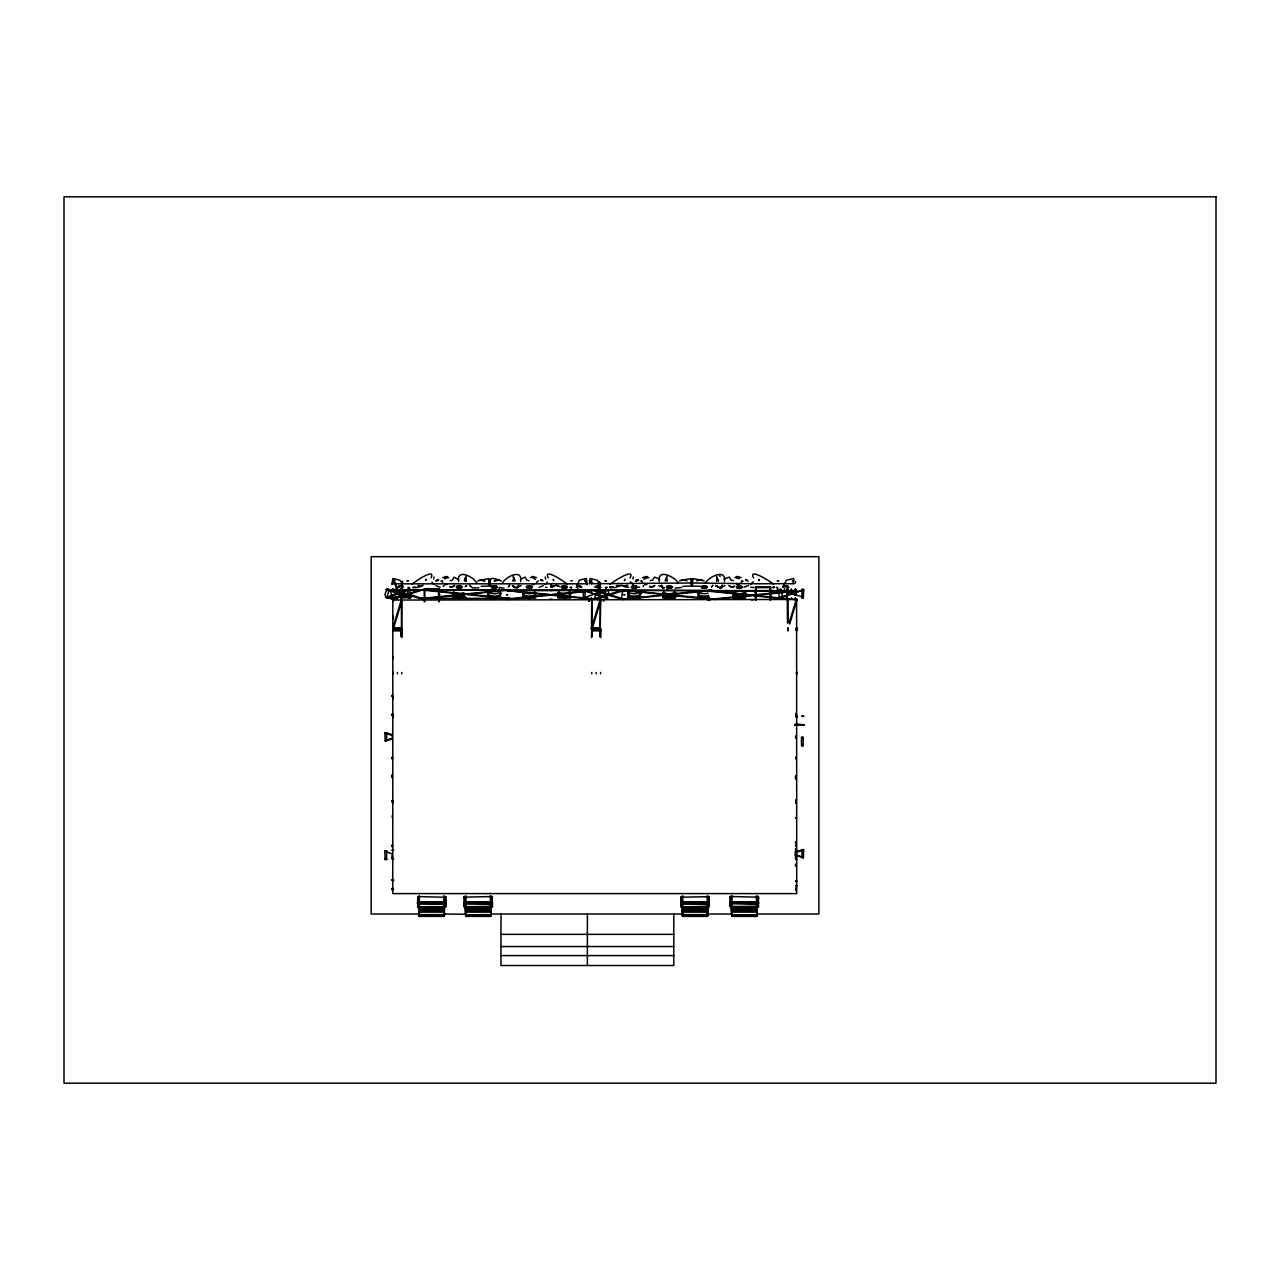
<?xml version="1.0" encoding="UTF-8"?>
<svg xmlns="http://www.w3.org/2000/svg" width="1280" height="1280" viewBox="0 0 1280 1280"><rect width="100%" height="100%" fill="white"/><g stroke="black" fill="none" stroke-linecap="round" stroke-linejoin="round"><path stroke-width="1.5" d="M391.728 598.736C397.968 606.656 385.008 585.824 393.92 590.16M393.504 589.68L391.728 589.984M393.328 589.36L392.688 590.896M401.2 598.016L401.776 601.152L401.648 598.944M401.648 589.456C399.904 590.848 402.16 588.192 401.616 591.488M401.024 589.232L401.232 590.176L401.12 589.088M401.552 589.904L401.232 589.216M422.832 590.16L420.864 589.744L623.136 590.16C624.08 587.664 618.368 602.768 625.024 598.848L666.192 594.544M591.792 598.56L591.424 628.96L591.728 627.856M591.52 600.912L591.776 598.256L591.936 626.704L599.712 601.152M592.288 590.512L591.888 589.456L591.904 590.4M594.528 599.296L593.792 599.456M594.896 590.304L593.536 590.304M600.208 590.4L600 589.456M787.392 589.952L787.088 589.536M787.696 598.608C787.712 604.496 787.504 595.52 787.392 598.64M795.488 590.144L795.28 589.056L795.696 589.952M795.712 590.144L795.376 589.024L795.504 589.856M795.568 736.352L795.744 738.224L795.6 736.256M795.888 858.608L795.52 857.12M795.648 856.736L795.744 858.752L795.6 857.888M796.048 851.264L796.72 851.104M795.6 849.088L795.6 850.24L795.488 849.072M795.648 597.936L795.696 598.64M795.92 592.848L795.616 590.672L622.032 590.496M386.624 732.912L384.896 732.88L386.624 732.688L386.624 741.024L385.232 741.2L384.896 732.688L391.632 734.448M385.088 859.136L386.432 859.36L385.088 859.36L384.896 851.024L385.76 850.768L386.624 851.024L386.624 859.36L384.896 859.36L386.624 859.152M386.624 851.232L384.896 851.248L386.624 851.04M410.304 589.456C402.384 591.968 415.52 607.792 409.216 589.056C409.632 590.192 410.48 589.712 409.056 589.088L387.904 596.688M402.112 597.824L410.496 597.552L402.112 597.088M583.328 598.32L585.04 598.336L585.04 590L584.176 589.76L583.328 590L583.328 598.336L585.04 598.32M607.376 587.392L605.424 587.328L606.768 590.48L607.632 590.224L599.888 590.896L598.96 588.384M607.44 598.224C604.832 600.608 603.952 588.848 607.296 589.824C611.152 592.624 604.208 600.336 607.632 598.32M803.04 737.536L801.504 737.312L801.504 745.648L802.368 745.904L803.232 745.648L803.232 737.312L801.84 737.184M465.984 581.104L465.488 577.76L466.016 580.672M513.872 577.52L513.824 578.768L512.992 576.208M666.96 581.104L666.576 578.528M717.376 577.52L717.312 578.768L716.432 576.208M722.304 585.76L720.24 587.808L716.912 586.24M494.992 580.928L499.28 580.192C482.976 574.016 495.216 586.48 487.232 583.824L392.912 583.824L391.872 582.88L392.016 584.64L394.784 580.176L392.32 581.376L392.944 578.464L399.856 580.208L401.008 581.84M700.224 580.24L702 580.192L692.896 578.672L691.024 584.416L692.512 583.008L760.096 583.808C769.408 583.6 791.808 583.664 794.096 583.792M466 580.048L466.032 580.992L465.616 578.528M666.976 580.048L666.976 580.672M400.784 636.736L401.392 630.848L392.912 630.848L393.168 627.856M392.688 629.648L393.056 628.96M402.24 581.744C402.256 583.184 402.992 581.552 402.032 582.112L401.776 630.848L401.728 628.656L392.912 628.656L392.992 630.848L392.816 627.856M392.64 715.808L392.64 713.616M392.496 714.032L392.432 715.808L392.368 713.616L392.592 714.912M393.264 717.584L393.264 715.392M393.152 716.496C392.608 716.56 393.664 716.288 392.736 716.496M392.64 802.544L392.64 800.352M392.64 803.456L392.32 800.352L392.528 802.352M392.64 890.192L392.64 887.984M392.496 889.776L392.464 887.984L392.368 890.192L391.728 888.736M599.712 598.672L600.56 601.152L600.208 599.088M600.528 601.152L600.528 598.944M787.52 623.056L787.264 597.824M796.4 599.936L796.304 598.832M796.384 628.528L796.576 630.736L796.56 627.744L796.608 630.736M795.76 713.488L795.76 715.696M796.608 717.472L796.576 715.264M795.76 802.24L795.952 800.224L796.08 803.328L795.984 800.224L795.76 803.328M795.616 890.32C796 885.808 796.688 891.6 795.616 890.208M795.76 887.872L796.048 889.808M392.752 590.48L393.024 589.952M393.056 617.072L392.96 618.08L393.168 616.064M392.688 617.696C393.12 618.96 392.912 614.688 393.264 618.816M392.64 696.976L392.64 694.944M392.528 695.968L392.464 696.976L392.32 694.944L392.288 696.256M393.264 698.608L393.264 696.592M393.152 697.6C392.624 697.664 393.648 697.424 392.736 697.6M392.32 776.768L392.288 774.752M401.392 588.384L401.424 591.488M392.288 857.408L392.288 855.376M787.664 591.824L787.664 592.848M794.512 591.216C797.728 590.384 795.216 593.648 796.72 591.216M796.72 590.896C795.36 594.912 797.776 589.872 794.512 590.896M795.52 776.496L795.52 778.576M783.36 585.792L783.12 587.168L784.176 585.328M722.192 586.752L722.496 585.408L720.992 587.648L722.24 585.52C723.648 587.776 718.256 587.904 720.368 587.792M758.56 898.192L756.576 897.696L758.56 898.016L757.872 897.52M433.984 576.96L433.712 579.008M393.168 601.152L392.688 599.376L393.92 598.416M392.72 629.744C391.04 629.04 399.568 630.608 401.776 630.064M392.912 674.224L392.992 672.016M392.288 758.4C392.48 754.464 392.48 761.696 392.288 757.76M392.288 846.032C392.48 842.112 392.48 849.344 392.288 845.408M600.56 599.312L600.384 601.152L599.92 598.56M722.272 585.616L721.408 587.504C724.352 584.288 719.392 589.088 722.208 586.992L720.72 587.52L724.992 585.68M796.656 627.744L796.384 630.736M796.704 628.528L796.704 630.736M796.384 673.008C797.312 670.56 796.272 675.632 796.736 673.312M796.128 714.272C796.192 715.152 795.568 715.408 795.952 714.272M795.76 757.968C796.784 757.216 795.392 758.816 796.304 757.968M795.76 845.6C796.768 844.848 795.424 846.48 796.304 845.6M795.76 888.976C796.224 888.416 795.68 889.312 796.304 888.976M633.264 576.96L632.976 579.008M513.232 580.672L513.632 578.528M392.72 617.792L392.816 616.064M392.912 658.704L392.992 656.688M392.288 736.88L392.288 734.848M392.128 776.992L392.288 775.472L392.288 777.6M392.288 817.504L392.288 815.488M392.32 857.408L392.32 855.376M516.72 587.792C517.552 587.264 520.224 584.976 517.328 587.648C521.632 583.536 515.12 590.944 512.912 585.808L513.488 586.336M576.336 587.168L577.28 585.648M795.92 777.12L795.712 778.96M795.568 817.552L795.568 818.144M716.704 581.104L717.248 577.76L716.736 580.72M784.096 585.648L783.232 587.056M730.016 898.192L732 897.52M599.568 636.736L600.16 630.848L592.032 630.848L592.032 636.736M661.488 586.752C660.72 584.224 662.032 589.104 664.176 587.712L658.672 585.68M398.464 595.024L394.176 581.248L394.368 582.96M394.528 581.568L394.288 582.784L394.368 581.248M402.4 581.248L402.4 582.96L402.112 581.68M683.44 580.24L681.664 580.192L690.768 578.672L692.64 584.416L691.152 583.008L592.128 583.744L591.536 582.192L591.312 583.744L591.312 582.016L591.536 583.744M599.888 599.824L599.648 582.016L599.168 597.936M599.648 583.552L599.44 582.016M795.488 583.056L795.6 581.52M795.488 843.056L795.712 841.52L795.488 843.232M392.864 601.152L393.504 598.912M392.864 630.064L392.816 628.224L392.992 629.696M458.656 581.616C456.352 567.872 474.032 577.104 476.816 583.072M591.776 598.272L591.632 601.152L591.632 598.944M591.408 628.96L591.76 628.224L591.504 637.632M796.784 629.296L796.784 628.384M659.248 581.616C657.024 567.744 675.296 577.136 678.368 583.072M717.104 578.528L716.672 580.864M393.12 590.896L392.992 589.456L393.92 589.856M401.92 591.104L401.472 590.064M795.904 591.824C794.992 588.656 796.032 593.12 796.448 591.824M795.488 865.648L795.712 864.112L795.488 865.824M661.584 586.736L662.16 587.376L661.36 585.84L662.16 587.408L661.408 585.616L662.672 587.648C660.176 585.712 662.848 587.568 661.616 586.912L661.456 585.424M493.712 598.464L494.816 598.464M528.72 598.464L529.808 598.464M563.728 598.464L564.816 598.464M633.728 598.464L634.816 598.464M669.264 597.968C671.056 600.176 663.04 597.552 675.456 598.016L675.456 592.592M703.728 598.464L704.816 598.464M738.72 598.464L739.824 598.464M661.36 586.112L661.488 585.296M742.992 581.152L742.064 580.576L741.168 582.384M521.12 585.68L517.072 587.52L518.576 585.84M578.016 583.2L579.392 580.208L586.304 578.464L586.912 581.376L584.912 580.624M591.504 582.016C588.624 585.408 588.432 583.744 591.744 580.4M784.88 583.2L786.32 580.208L793.616 578.464C795.296 584.576 789.6 577.28 794 583.392M400.464 586.016L398.512 586.96L402.224 586.288L401.984 585.488L402.304 586.592L401.888 585.328M392.752 600.912L393.12 599.376M787.776 599.936L787.936 599.072M401.744 601.152L401.744 598.944M787.616 599.936C788.896 602.528 786.432 597.152 788.048 598.832M787.824 629.952L787.52 628.848M787.92 630.736L787.824 627.744L787.856 630.736M796.384 717.472L796.384 715.264M577.344 585.328L576.448 587.056M392.144 590.128L392.8 589.056L393.12 589.856M787.232 592.624L787.12 591.824M392.32 774.752L392.32 777.6M425.808 579.648L425.6 580.576L426.016 579.264M624.656 579.648L624.448 580.576L624.88 579.264M444.528 901.264L445.952 900.784L444.528 900.816M708.64 900.992L707.904 900.816M514.496 580.688L514.528 579.632L515.024 580.864M444.528 900.176L445.952 899.568M708.912 900.24L707.904 899.6L709.328 899.568M490.64 578.672L489.616 586.08L481.12 586.256M577.248 585.488L576.976 586.496L577.904 585.344M392.656 889.088L393.504 888.784C389.552 888.736 394.912 889.68 392.816 889.008M600.48 630.064L591.68 630.064M796.416 716.8L796.432 716.176M718.016 580.688L718.048 579.632L718.56 580.864M445.952 900.32L444.528 900.064M445.952 906.48L443.968 906.256M464.448 896.416L464.336 906.912L492.48 906.48L492.064 896.528L464.432 897.168M707.344 906.256L709.328 906.304L681.28 906.928L681.456 896.416M417.888 906.704L417.888 897.168M730.416 896.624L730.016 897.488L730.512 896.512L758.064 897.168M692.896 578.672L691.84 586.08L682.896 586.256M445.92 903.44L417.392 902.784L417.888 903.84L417.424 903.024L445.44 902.944M784.08 585.488L783.792 586.496L783.984 585.712M681.184 903.536L709.088 903.76L709.296 902.752L680.768 902.88L708.816 902.944M464.224 580.864L464.72 579.632L464.752 580.688M518.48 585.424L517.616 587.552M709.328 900.208L707.904 900.176M393.168 626.704L400.944 601.152M665.104 580.864L665.616 579.632L665.648 580.688M789.152 622.944L795.808 601.024M789.648 624.096L796.304 602.192M758.56 905.44L756.576 905.84M787.856 601.024L787.776 598.848M796.56 601.024L796.48 598.832M796.736 717.472L796.704 715.264M401.92 600.736L401.536 599.184M393.12 629.648L392.752 628.096M577.856 588.384L576.976 590.896L574.752 590.672L570.944 589.744L571.728 587.328L569.856 587.392M784.192 589.84L784.704 588.384M796.352 592.624L795.184 590.704M594.72 597.552L599.152 585.216M444.096 585.472L443.248 586.528M430.944 577.936C436.448 567.328 415.248 581.104 411.888 584.4M758.464 904.368L758.512 902.576L730.016 902.592L758.064 902.576M464.432 902.752L492.48 902.592L463.92 902.672L491.952 901.968L492.48 903.008L463.92 902.88L492.064 903.328M681.28 902.752L708.816 902.096M643.904 585.472L643.024 586.528M536.48 582.384L538.272 580.832M630.064 577.936C635.744 567.296 613.584 581.12 610 584.4M402.48 585.12L402.56 587.456M466.256 576.208L465.408 578.768L465.36 577.52M730.512 903.328L758.56 903.584L730.016 903.344L730.512 902.576M509.264 585.984L509.584 585.232L508.24 587.12M502.416 583.072C505.216 577.104 522.88 567.872 520.592 581.616M599.936 585.264L600.192 587.456M796.608 598.832L796.72 893.6L392.736 893.6L392.816 598.432C395.104 599.248 389.424 598.112 393.92 598.64M591.408 600.048L591.76 600.784L591.6 598.352M667.232 576.208L666.352 578.768L666.304 577.52M465.904 897.888L463.92 898.032L464.608 897.52M682.192 897.2L680.768 898.032L681.456 897.52M681.184 897.552L682.192 898.016M492.448 906.464L464.336 906.688M591.184 583.408L591.68 582.304M446.544 577.536L444.832 578.512L447.504 577.472L444.48 578.656M705.312 583.072C708.368 577.136 726.656 567.744 724.432 581.616M712.512 585.984L712.848 585.232L711.424 587.12M493.744 597.072L494.8 597.072M392.752 589.904L392.96 589.456M401.232 593.44L401.328 594.528L401.008 593.44M445.952 903.952L417.92 903.92M600 590.592L599.888 589.648M599.648 594.128L600 594.976L600.368 594.128M787.488 593.44L787.6 594.528L787.264 593.44M795.6 593.44L795.712 594.528L795.376 593.44M795.12 598.064L795.712 598.928M795.6 849.28L795.888 849.824M545.264 584.384L547.392 582.144M646.496 577.536L644.688 578.512L647.504 577.472L643.712 579.184M445.92 903.024L417.712 903.52M709.296 903.024L681.28 903.136M600.384 599.312L600.56 600.784M491.328 906.432L490.688 916.4L465.712 916.4L465.04 905.088M757.408 906.432L756.784 916.4L731.792 916.4L731.136 905.088M750.416 584.384L753.392 581.76M492.24 904.416L492.064 902.944M392.752 630.176L393.232 629.312M392.128 715.136L392.608 714.272M796.272 800.896L796.272 802.672M795.792 889.408L796.272 888.544M555.312 585.616L552.768 586.512L551.024 585.344M795.952 858.768L795.648 857.456M445.92 903.792L444.528 904.224M681.184 903.92L709.328 904.032L707.904 904.224M445.44 903.952L417.888 903.136M400.08 585.52L397.648 587.328M795.696 589.504L795.6 590.176M787.472 598.208L787.728 598.16M758.064 903.536L730.512 902.752M597.584 585.52L596.112 587.008L598.688 585.76L599.92 586.592L599.488 585.328M758.064 903.136L730.192 903.312M730.192 897.024L730.336 906.896L758.56 906.48L730.032 906.464L732 906.256M721.488 587.376L722.304 585.84L721.296 587.552M597.984 586.016L595.024 587.328M436.144 581.104L438.528 579.568M721.616 587.312L722.064 586.848M627.216 585.344L623.744 586.16C627.92 585.968 627.568 586.224 623.872 586.32C619.664 585.584 630.048 586.096 625.744 586.448L628.752 587.424M635.536 581.104L638.256 579.568M436.352 580.8L437.216 580.192L436.16 580.864M419.024 906.8L419.168 916.4L444.304 916.368L444.832 900.272M423.616 590.08L392.896 589.52M422.416 598.912L423.616 598.336M420.64 598.416L510.352 598.336M465.696 598.384C468.144 599.104 463.584 599.04 466.08 598.384M623.728 590.112L711.76 590.592M795.936 591.024L753.344 591.2M802.384 716.112L803.808 716.464M635.76 580.8L636.672 580.192L635.568 580.864M397.168 589.632L396.848 589.504M400.896 598.608L401.024 598.128M791.536 589.632L791.232 589.504M409.392 587.392C406.016 587.52 409.872 588.224 407.664 590M576.688 587.456L576.928 585.264M581.568 586.928L580.464 587.232M783.472 587.456L783.728 585.264M454.624 585.472L451.872 587.232L449.744 586.512M454.48 585.52L451.872 587.232L450.112 586.8M465.152 586.752L465.808 586.24M465.744 586.336L466.896 585.584M649.52 586.288L652.016 587.232L654.992 585.472M530.48 577.776L532.672 576.416L536.464 577.616M680.944 897.696L682.752 897.52M734.848 577.776L737.152 576.416L741.152 577.616M591.52 580.624L589.424 581.376L590.064 578.464L597.344 580.208L598.784 583.2M733.424 586.8C729.968 587.744 727.184 584.592 732.656 587.232L734.544 586.016M577.024 586.288L581.584 587.232L578.784 586.016M543.44 585.632L539.136 587.248M579.6 585.84L580.544 586.224M758.4 903.84L730.256 903.52L730.256 904.416M410.304 597.568L408.768 597.552M385.088 851.024L386.432 851.136L385.088 851.248M801.952 745.248L803.04 745.648M623.824 586.272L627.68 585.456M783.84 586.288L788.64 587.232L785.696 586.016M748.48 585.632L743.952 587.248M786.544 585.84L787.552 586.224M659.744 579.152L654.432 577.104L652.496 580.256L650.272 580.608M653.936 586.256L650.24 586.8M477.888 580.96L481.44 579.76L485.008 580.864M464.16 897.632L465.904 897.696M445.616 906.896L417.92 906.928L417.92 896.416L418.08 906.928M679.488 580.96L683.232 579.76L686.992 580.864M783.84 585.872L784.768 585.344M422.096 590.048L422.96 589.568M465.456 594.448L466.32 593.968M507.056 590.672L549.744 594.432M508.832 598.848L509.696 598.368M550.416 595.072L551.28 594.576M623.488 590.576L624.352 590.096M666.864 594.96L667.728 594.48M708.448 591.184L709.312 590.704M710.224 599.36L711.088 598.88M751.824 595.584L752.672 595.104M795.184 599.968L796.048 599.488M803.136 724.752L797.312 724.736M796.048 859.568L796.72 859.76M758.24 906.88L758.56 896.944L756.576 897.344M494.224 580.864L497.808 579.76L501.36 580.96M600.224 599.392L600 598.24M398.336 597.824C389.296 599.872 380.688 598.368 387.584 589.056L408.768 596.688M387.904 589.456L386.192 589.44M386.192 597.36L398.336 597.088M386.464 589.6C392.416 588.288 383.888 600.128 387.904 597.36M605.904 598.112L607.632 598.144M385.232 740.624L391.632 739.264M781.104 589.728C777.296 587.84 785.6 594.544 780.24 598.096C777.056 594.544 779.968 586.912 781.104 589.616M442.768 577.616L446.576 576.416L448.768 577.776M625.888 586.416L626.816 585.824L624.384 586.384L626.928 585.952M400.928 598.848L401.232 597.904M696.688 580.864L700.448 579.76L704.192 580.96M636.496 580.88L638.624 580.288M642.528 577.616L646.512 576.416L648.832 577.776M422.832 598.736L420.64 598.768L422.608 598.528M625.024 590.384L507.472 590.704C507.76 590.272 507.536 590.208 507.472 590.704M393.552 850.064L392.144 850.192M391.728 858.496L393.504 858.64L392.368 858.544M392.144 880.096L393.68 880.048L391.728 880.304M392.368 888.784L393.504 889.136M492.304 903.968L464.16 903.52M554.016 586.352C554.064 585.952 548.656 586.336 554.304 586.16M386.192 589.248L387.904 589.248M387.904 597.552L386.192 597.552M408.768 589.248L410.496 589.248M408.768 597.36L410.496 597.36M583.328 590.016L591.808 592.4M583.328 598.144L585.04 598.144M605.904 590.016L607.632 590.016M803.36 589.856L801.968 589.504L801.968 597.84L803.36 598.016L803.696 589.504L802.832 589.264L801.968 589.52L803.696 589.728L781.104 596.96M386.624 859.344L384.896 859.344M803.36 849.856L801.968 849.504L801.968 857.84L803.36 858.016L803.696 849.504L795.216 851.888M410.208 597.2L409.056 597.712L387.904 590.112M583.6 590.368L585.04 590.016M606.416 598.384L585.04 590.88M385.184 733.056L386.432 732.8L385.088 732.912M802.256 597.984L803.36 597.488M385.184 851.392L386.336 850.88M803.36 857.488L795.216 855.456M464.336 896.528L465.904 896.896M681.28 897.168L709.152 896.672L707.904 897.744L709.328 898.192L707.904 898.016M465.712 916.4L465.264 906.96M708.208 906.256L707.536 916.4L682.56 916.4L681.888 906.88M731.792 916.4L731.136 906.88M423.104 585.264C420.784 587.376 412.608 588.176 413.568 587.536M490.848 915.408L491.36 914.608L465.904 914.752L490.496 915.024M707.696 915.408L708.208 914.608L681.888 914.608L682.56 915.44M419.536 585.952L422.32 585.6M415.136 586.912L412.608 587.536M402.624 590.88L404.48 590.672M621.824 585.264L614.784 587.664L609.984 587.296L611.776 587.536M613.424 586.912L609.696 587.52M616.352 585.52L620.992 585.6M438.08 579.696L437.216 580.016M408.768 590.112L387.616 597.712L386.464 597.2M585.04 597.456L606.192 589.856L607.344 590.368M801.968 590.384L780.816 597.984L779.68 597.472M386.624 740.144L391.904 738.24M794.928 852.912L801.968 850.384M637.584 579.696L636.672 580.016M681.28 896.768L681.184 906.912M550.512 587.104L553.136 586.336L551.616 586.672L553.136 586.336L550.8 585.52L554.24 586.272M623.808 590.64L625.024 590.592M421.424 598.336L422.416 598.464M464.784 589.728L466.992 589.808M464.784 598.512L466.992 598.512M549.744 590.352L551.952 590.432M549.744 599.136L551.952 599.216M622.816 590.592L623.92 590.48M624.224 598.944L622.032 599.296L625.024 599.072L622.4 599.296L623.232 598.896M668.384 590.416L666.192 590.336M668.384 599.2L666.192 599.12M707.776 591.216L709.984 591.216M709.552 590.592L711.76 590.336L710.656 590.592M709.984 591.024L707.776 590.992M752.048 591.168C749.696 590.912 754.448 590.496 752.24 591.216L708.88 590.688M753.344 599.824L751.152 599.728M796.72 599.792L753.344 595.168M437.616 580.576L438.496 580.288M393.92 597.936L419.472 590.16M395.072 598.432L420.64 590.656M595.312 598.448L620.88 590.672M596.48 598.944L622.032 591.168M700.784 586.256L691.84 586.08L690.768 578.672M625.36 586.512L624.464 586.464L626.144 586.272M510.352 590.08L420.64 590.16M509.264 590.08L510.352 589.856L508.16 590.08M506.384 598.944L508.576 598.944M509.264 598.864L510.352 598.656L508.16 598.336M507.472 599.488C506.064 598.416 508.096 599.76 507.472 599.056M668.384 594.544L711.76 598.848M795.616 599.456C794.96 600.4 796.496 598.704 795.616 600M795.616 881.536L796.72 881.344L795.616 881.424M681.792 587.408L675.184 588.176M397.056 597.792L397.168 598.96M595.952 589.456L596.064 590.624M791.424 597.792L791.536 598.96M419.216 585.968L420.096 585.776L417.92 585.52M756.816 916.384L757.44 905.088M444.16 915.44L444.832 914.608L418.512 914.608L419.168 915.44M617.728 585.968L618.464 585.84M491.968 906.928L491.952 896.416M478.752 587.792L472.576 587.936L469.664 585.232L470.432 586.688M778.112 580.688L777.264 580.864L778.896 580.784M570.784 580.864L572.32 580.784M497.344 586.496L489.616 586.08L488.608 578.672L479.952 580.192L484.256 580.928M730.512 901.968L758.56 902.56M464.432 896.896L464.24 906.88M422.832 589.952L392.816 590.176M423.2 589.936L420.64 589.808L423.616 589.808L421.424 590.08M422.528 598.336C418.576 599.632 425.68 597.648 421.728 598.96M622.032 590.368L625.024 590.272M709.552 590.272L711.76 590.272M707.776 590.896L709.984 590.896M711.76 590.384L709.552 590.384M796.72 590.992L794.512 590.992M796.72 885.712L795.616 885.808M391.952 590.064L393.68 589.744M391.952 850.128L393.504 850.192M534.176 584.256L532.384 584.528L534.32 584.432M552.88 586.528L553.776 586.272L552.016 586.272M738.736 584.256L736.848 584.528L739.504 584.8M780.24 597.376C779.648 597.696 780.768 597.472 780.24 598.096M444.928 584.432L446.864 584.528L445.056 584.256M584.704 580.4L587.136 584.8L587.344 582.88L586.336 583.824L492 583.824C487.024 584.352 490.464 584.256 488.608 578.672M644.784 584.432L646.816 584.528L644.928 584.256M802.368 745.184C800.464 745.744 804.56 744.608 802.368 745.904M707.568 906.704L707.536 916.4M459.264 596.688L459.12 598.96M529.264 596.688L529.264 598.976M564.272 596.688L564.272 598.976M634.272 596.688L634.272 598.976M669.264 596.688L669.264 598.976M704.272 596.688L704.272 598.976M739.28 596.688L739.28 598.976M406.912 580.784L408.464 580.864L407.648 580.688M604.784 580.784L606.4 580.864L605.552 580.688M663.312 587.792L663.984 587.728M423.616 598.208L464.784 594.032M466.992 593.808L503.872 590.08M427.904 598.336L464.784 594.608A5.824 2.272 0 0 1 457.744 596.128A5.824 2.272 0 0 1 453.632 593.344M466.992 594.384L508.16 590.208M508.576 598.816L549.744 594.656M551.952 594.432L588.832 590.688M512.864 598.96L549.744 595.216M551.952 594.992L591.152 591.024M668.384 594.32L705.28 590.592M629.296 598.864L666.192 595.12M707.6 590.928L668.384 594.896L625.024 590.72M711.936 599.136L751.152 595.168M753.344 594.944L790.24 591.2M714.256 599.472L751.152 595.744M753.344 595.52L794.512 591.344M617.28 585.952L617.984 585.888M490.688 916.4L491.36 906.256M418.08 897.52L419.376 897.52M708.88 599.456L707.776 599.648L709.984 599.472M803.024 716.112C800.24 716.848 805.744 715.552 801.6 716.464M393.504 858.976L391.728 858.816M393.504 880.432L392.08 880.304M398.704 586.224L399.648 585.84M596.128 586.224L597.12 585.84M440.112 587.248L435.808 585.632M639.712 587.248L637.264 586.944A2.912 1.136 0 0 0 632.8 585.952A2.912 1.136 0 0 0 632.8 587.92A2.912 1.136 0 0 0 637.184 586.944L635.184 585.632M491.792 897.52L492.48 898.016L490.496 897.52M594.896 590.288L593.12 590.496M507.472 594.672L506.384 594.768L507.472 594.976M422.416 598.816L421.424 598.656M623.92 594.88L625.024 594.576L623.92 594.56M622.816 598.848L625.024 599.168L622.032 599.2M802.704 716.368C805.264 716 800 716.704 802.896 715.984M795.616 855.568L796.72 855.456L795.616 855.248M558.448 585.728L556.928 585.6M782.16 590.752L782.992 590.72M529.104 580.608L526.992 580.256L525.152 577.104L520.416 579.36M733.392 580.608L731.168 580.256L729.232 577.104L723.936 579.152M772.896 587.536L773.968 587.52M464.432 903.328L492.48 903.472L463.984 903.664M755.568 587.632L770.72 587.632M424.192 589.376L439.328 589.376M400.864 589.904L401.776 589.792M506.384 590.432L508.576 590.432M751.152 590.944L753.344 590.944M754.912 592.64L755.84 592.64L755.84 596.752L754.912 596.752M769.616 592.64L771.216 592.64M464.784 594.208L466.992 594.208M438.224 594.384L439.824 594.384M549.744 594.832L551.952 594.832M751.152 595.344L753.344 595.344M453.072 596.672L465.456 596.672M488.08 596.672L500.448 596.672M523.072 596.672L535.456 596.672M558.08 596.672L570.448 596.672M628.08 596.672L640.448 596.672M663.088 596.672L675.456 596.672M698.08 596.672L708.912 596.672M733.088 596.672L745.456 596.672M770.288 596.752L771.216 596.752M453.072 597.344L465.456 597.344M488.08 597.344L492.72 597.344M497.36 597.344L500.448 597.344M523.072 597.344L535.456 597.344M558.08 597.344L570.448 597.344M628.08 597.344L640.448 597.344M663.088 597.344L675.456 597.344M698.08 597.344L708.912 597.344M733.088 597.344L745.456 597.344M465.456 598.016L453.072 598.016L453.072 592.592M492.72 598.016L488.08 598.016L488.08 592.592M497.36 598.016L500.448 598.016L500.448 592.592M666.176 598.016L663.088 598.016L663.088 592.592M708.912 598.016L698.08 598.016L698.08 592.592M668.72 598.464L669.824 598.464M420.64 598.688L424.448 598.496M438.912 598.496L439.824 598.496M597.2 599.52L603.776 599.52L603.776 601.328M392.64 600.048L796.784 599.472M393.264 616.784L392.992 618.816L392.752 617.072M392.64 628.96L392.784 629.648M600.208 628.96L600.736 600.048M794.816 724.72L803.808 724.72M794.816 725.248L803.808 725.072L801.6 724.72M384.896 732.8L386.624 732.8M795.76 800.224L796.192 802.24M795.488 858.4L795.712 856.736M391.728 880.224L393.504 880.224M796.048 881.504L795.616 880.992M417.92 896.592L445.952 897.28L445.264 896.672M708.64 896.896L709.264 906.576L681.088 906.88M756.576 896.672L758.064 896.544M445.264 897.024C446.832 897.168 445.408 898.592 444.528 898.016M465.904 897.024L464.032 897.2L465.904 897.168M681.456 897.024L682.192 897.424M708.64 897.024L708.816 897.168M756.576 897.024L758.064 896.768M443.968 897.52L445.92 897.424M707.344 897.52L708.816 897.344M680.768 899.568L682.192 899.568L680.768 899.776L681.28 900.704M680.832 900.464L682.192 899.952M707.904 900.064L709.328 899.952M680.832 900.176L682.192 900.176M444.528 900.608L445.952 900.608M680.768 900.608L682.192 900.608M707.904 900.608L709.328 900.608M681.456 901.264L682.192 900.816M418.08 901.856L445.264 901.856M464.608 901.856L491.792 901.856M681.456 901.856L708.64 901.856M730.704 901.856L757.872 901.856M417.92 902.096L445.44 901.968M417.92 902.24L445.952 902.672L417.392 902.688M681.456 904.448L682.192 904.224M444.528 905.296L445.952 905.296M680.768 905.296L682.192 905.296M707.904 905.296L709.328 905.296M465.904 905.84L463.92 905.44M732 905.84L730.016 905.44M417.888 906.928L419.376 906.4M463.92 906.304L465.904 906.256M490.496 906.256L492.48 906.256M680.768 906.256L682.752 906.256M756.576 906.256L758.56 906.256M417.92 906.704L445.696 906.64L445.44 896.592M419.376 907.52L443.968 907.52M465.904 907.52L490.496 907.52L490.368 895.792M682.752 907.52L707.344 907.52M732 907.52L756.576 907.52L756.464 895.792M419.376 908.736L443.968 908.736M465.904 908.736L490.496 908.736M682.752 908.736L707.344 908.736M732 908.736L756.576 908.736M419.376 909.92L443.968 909.92M465.904 909.92L490.496 909.92M682.752 909.92L707.344 909.92M732 909.92L756.576 909.92M419.376 911.056L443.968 911.056M465.904 911.056L490.496 911.056M682.752 911.056L707.536 911.296M732 911.056L756.576 911.056M419.376 912.144L443.968 912.144M465.904 912.144L490.496 912.144M682.752 912.144L707.344 912.144M732 912.144L756.576 912.144M419.152 914.016L371.184 914.016L371.184 556.672L818.88 556.672L818.88 914.016L756.928 914.016M445.136 914.016L465.264 914.272M491.104 914.016L682.976 914.016M706.96 914.016L730.944 914.016M682.752 914.48L681.888 913.888M419.376 915.024L443.968 914.896M682.752 915.024L707.344 914.896M756.576 915.024L732 914.896L756.576 915.328M419.376 915.136L443.968 915.136M465.904 915.136L490.496 914.752M682.752 915.136L707.344 915.136M732 915.136L756.576 915.136M500.992 934.352L673.792 934.352M500.992 946.544L673.792 946.544M500.992 955.584L673.792 955.584M753.904 587.536L750.672 587.184M450.144 580.608L452.256 580.256L454.096 577.104L458.528 579.712M625.76 586.528L626.56 586.56M421.728 598.528L423.616 598.56M795.616 881.104L796.72 881.216M795.616 885.504L796.72 885.616M708.88 600.016L707.776 599.472M682.512 916.384L681.888 906.256M419.136 916.384L418.512 905.84M504.08 588.208L499.152 587.408M714.256 591.2L751.152 594.944M709.984 591.344L751.152 595.52M753.344 595.744L790.24 599.472M629.296 590.592L666.192 594.32M668.384 595.12L705.28 598.864M551.952 594.656L593.12 598.816M508.576 590.832L549.744 594.992M551.952 595.216L588.832 598.96M427.904 590.08L464.784 593.808M466.992 594.032L508.16 598.208M423.616 590.208L464.784 594.384M466.992 594.608L503.872 598.336M795.712 724L801.6 724.592M545.52 587.184L546.96 587.472M625.184 586.528L624.304 586.272M719.392 575.984L720.336 576.112M532.512 577.584L535.504 579.328M622.272 590.256L624 590.576M391.952 598.528L393.68 598.848M594.896 599.072L593.536 599.328M417.888 900.704L417.424 899.872M745.616 579.568L748.128 581.104M540.704 579.568L543.072 580.864M745.648 580.288L746.576 580.576M596.48 590.672L622.032 598.448M595.312 591.168L620.88 598.944M395.072 590.16L420.64 597.936M393.92 590.656L419.472 598.432M540.736 580.288L541.632 580.576M746.992 580.016L746.096 579.696M787.872 591.904L801.968 596.96M595.328 593.664L605.904 597.456M794.928 854.432L801.968 856.96M386.624 733.568L391.904 735.472M386.624 851.904L391.904 853.808M542.032 580.016L541.168 579.696M788.64 587.328L786.096 585.52M778.096 590C775.792 588.224 779.84 587.52 776.288 587.392M551.296 585.952L552.592 586.48M581.584 587.328L579.168 585.52M556.144 585.264L559.84 586.8M551.504 586.032L552.416 586.448M623.936 586.352L622.688 585.616M583.6 597.968L584.752 598.48M385.184 858.992L386.336 859.504M787.664 589.136L787.152 589.904M717.6 586.752L715.696 585.52L719.024 587.504L717.44 586.608M630.272 581.76L633.264 584.384M512.336 585.584L514.096 586.752M728.672 585.472L728.976 585.6M710.224 590.096L711.088 590.576M623.488 598.88L624.352 599.36M593.792 590.192L594.656 590.672M508.832 589.568L509.696 590.048M507.056 598.976L507.904 599.456M422.096 598.368L422.96 598.848M715.696 585.52L717.008 586.32M431.856 582.144L433.968 584.384M598.912 585.344L599.808 586.256M401.344 585.344L402.896 586.384M550.576 585.456L551.84 586.176M739.36 578.656L736.176 577.472L738.976 578.512L737.168 577.536M600.704 587.36L599.6 585.488M596.208 587.232L595.04 586.928M600.64 587.344L599.568 585.648M513.44 586.24L515.44 587.504L513.936 586.608M398.784 587.232L397.664 586.928M662.368 587.552L661.424 585.52M773.664 584.4C770.08 581.12 747.92 567.296 753.6 577.936M402.896 587.168L401.968 585.648M567.36 584.4C564 581.104 542.8 567.328 548.288 577.936M402.656 586.912L401.984 585.488M795.888 778.352L795.776 777.328M796.416 629.2L796.896 630.064M795.792 714.16L796.272 715.024M600.32 629.312L600.304 635.136L600.304 630.848M401.536 629.312L401.52 635.136L401.52 630.848M392.752 716.064L393.232 716.928M392.128 801.024L392.608 801.888M392.128 888.656L392.608 889.52M600.512 587.088L600.32 585.792M661.36 585.84L661.536 586.64M499.136 588.4L499.888 590.192M642.512 582.384L641.6 580.576L640.672 581.152M758.784 579.264L759.232 580.576L759.008 579.648M442.752 582.384L441.904 580.576L441.024 581.152M553.232 579.264L553.648 580.576L553.44 579.648M395.056 582.96L399.488 595.312M661.232 586.128L661.472 586.512M466.032 580.864L465.808 580.048L466.064 581.072M401.504 629.744L401.696 627.856M545.536 579.008L545.264 576.96M795.712 776.112L795.808 777.952M401.536 589.68L401.856 591.28M392.752 616.272L393.072 617.872M796.4 599.072L796.72 600.8M787.616 627.984L787.936 629.712M591.52 628.096L591.84 629.824M722.176 585.296L722.208 585.424M518.448 585.296L518.56 586.112M513.232 580.048L513.248 581.104M796.656 671.904L796.656 674.096M796.032 756.864L796.032 759.056M796.032 844.496L796.032 846.704M795.648 776.112L795.648 778.96M791.424 589.008L791.536 590.176M788.032 601.024L788.032 622.656M787.84 586.144L787.84 595.552M787.12 586.144L787.12 599.328M770.72 600.032L770.72 586.928L755.568 586.928L755.568 600.032M770.432 588.944L770.432 599.68M770.08 586.928L770.08 600.032M758.032 896.416L758.032 906.928M757.872 896.416L757.872 906.928M757.152 897.104L757.152 897.92M757.152 898.192L757.152 899.424M757.152 901.088L757.152 906.256M756.208 586.928L756.208 599.984M745.856 594.56L745.856 593.104L745.12 594.56M745.456 592.592L745.456 598.016L733.088 598.016L733.088 592.592M733.456 593.104L733.456 594.56M732.72 593.104L732.72 594.56M732 895.792L732 916.4M731.44 901.088L731.44 906.256M730.704 896.416L730.704 906.928M730.544 896.416L730.544 906.928M708.8 896.416L708.8 906.928M708.64 896.416L708.64 906.928M707.904 901.088L707.904 906.256M707.216 895.792L707.344 915.536M698.448 593.104L698.448 594.56M697.728 593.104L697.728 594.56M682.752 895.792L682.752 916.4M682.192 901.088L682.192 906.256M673.792 914.016L673.792 965.52L500.992 965.52L500.992 914.016M663.44 593.104L663.44 594.56M662.72 593.104L662.72 594.56M640.448 592.592L640.448 598.016L628.08 598.016L628.08 592.592M628.448 593.104L628.448 594.56M627.712 593.104L627.712 594.56M600.816 629.744L600.816 637.632M600.464 627.856L600.56 630.848L600.512 628.656L591.776 628.656L591.824 630.848L591.68 627.856M600.56 672.448L600.56 673.792M596.16 672.448L596.16 673.792M592 589.728L592 590.624M591.776 672.448L591.776 673.792M589.264 601.328L589.264 599.52L588.64 601.328M587.392 914.016L587.392 965.52M570.448 592.592L570.448 598.016L558.08 598.016L558.08 592.592M558.448 593.104L558.448 594.56M557.712 593.104L557.712 594.56M535.456 592.592L535.456 598.016L523.072 598.016L523.072 592.592M523.44 593.104L523.44 594.56M522.72 593.104L522.72 594.56M494.272 597.968L494.272 598.976M491.792 896.416L491.792 906.928M491.056 901.088L491.056 906.256M488.448 593.104L488.448 594.56M487.712 593.104L487.712 594.56M465.904 895.792L465.904 916.4M465.344 901.088L465.344 906.256M453.44 593.104L453.44 594.56M452.72 593.104L452.72 594.56M445.424 896.416L445.264 906.928M444.528 901.088L444.528 906.256M443.968 896.416L444.16 916.4M443.84 895.792L443.84 902.384M439.328 601.728L439.328 588.672L424.192 588.672L424.192 601.728M439.04 590.688L439.04 601.28M438.704 588.672L438.704 601.728M424.816 588.672L424.816 601.728M419.376 895.792L419.376 916.4M418.816 901.088L418.816 906.256M402.048 629.744L402.048 637.632M401.776 672.448L401.776 673.792M397.392 672.448L397.392 673.792M397.056 589.008L397.168 590.176M392.368 756.976L392.368 759.184M392.368 844.624L392.368 846.816M463.92 592.688A5.376 2.096 0 0 1 454.608 592.688M454.064 592.192A5.376 2.096 0 0 1 453.888 591.648M454.608 590.592A5.376 2.096 0 0 1 455.456 590.16M499.888 593.344A5.824 2.272 0 0 1 494.256 596.208A5.824 2.272 0 0 1 488.624 593.344M498.912 592.688A5.376 2.096 0 0 1 491.568 593.456A5.376 2.096 0 0 1 489.6 590.592M534.304 592.8A5.824 2.272 0 0 1 530.016 596.192A5.824 2.272 0 0 1 523.632 593.344M534.448 591.104A5.376 2.096 0 0 1 534.448 592.192M533.92 592.688A5.376 2.096 0 0 1 524.608 592.688M524.064 592.192A5.376 2.096 0 0 1 524.064 591.104M569.312 592.8A5.824 2.272 0 0 1 568.88 595.312A5.824 2.272 0 0 1 562.752 596.128M561.344 595.904A5.824 2.272 0 0 1 558.64 593.344M568.912 590.592A5.376 2.096 0 0 1 566.944 593.456A5.376 2.096 0 0 1 559.6 592.688M559.072 592.192A5.376 2.096 0 0 1 558.88 591.648M755.728 592.64A5.728 1.696 90 0 1 755.728 596.752M770.352 593.296A5.728 1.696 90 0 1 770.4 592.64M745.088 593.936A5.824 2.272 0 0 1 737.76 596.128A5.824 2.272 0 0 1 734.224 592.8M744.32 592.8A5.824 2.272 0 0 1 744.896 593.344M744.464 591.104A5.376 2.096 0 0 1 744.464 592.192M743.92 592.688A5.376 2.096 0 0 1 734.608 592.688M734.08 592.192A5.376 2.096 0 0 1 734.08 591.104M708.384 595.536A5.824 2.272 0 0 1 700.72 595.728A5.824 2.272 0 0 1 699.216 592.8M708.064 593.12A5.376 2.096 0 0 1 700.992 593.296A5.376 2.096 0 0 1 699.616 590.592M708.064 590.16A5.376 2.096 0 0 1 708.928 590.592M674.32 592.8A5.824 2.272 0 0 1 673.888 595.312A5.824 2.272 0 0 1 667.76 596.128M666.352 595.904A5.824 2.272 0 0 1 663.632 593.344M673.92 590.592A5.376 2.096 0 0 1 673.536 592.912A5.376 2.096 0 0 1 667.872 593.664M666.576 593.456A5.376 2.096 0 0 1 664.608 592.688M664.08 592.192A5.376 2.096 0 0 1 663.888 591.648M639.888 593.344A5.824 2.272 0 0 1 633.504 596.192A5.824 2.272 0 0 1 629.216 592.8M639.456 591.104A5.376 2.096 0 0 1 639.456 592.192M638.912 592.688A5.376 2.096 0 0 1 629.616 592.688M629.072 592.192A5.376 2.096 0 0 1 629.072 591.104M802.384 724.912L803.808 725.04L802.384 724.912M392.784 599.376L392.992 600.784L392.816 599.312M401.472 599.6L401.776 600.784L401.472 599.6M796.336 599.472L796.656 600.672L796.336 599.472M401.44 602.304L393.664 627.856L401.44 627.856L401.44 602.304M600.208 602.304L592.448 627.856L600.208 627.856L600.208 602.304M600.112 585.12L599.488 586.336L600.112 585.12M732.992 587.008L733.808 586.512L732.992 587.008M774.24 587.232L772.752 587.552L774.288 587.2M399.12 586.72L397.664 587.232L399.248 586.816M596.704 586.816L596.784 586.832M421.84 589.68L420.64 589.952L421.728 589.632M711.76 599.168L709.552 599.168L711.76 599.12M709.984 599.792L707.776 599.792L709.984 599.728M794.944 595.216L796.72 595.392L794.944 595.216M802.016 724.864L802.016 724.864M684.16 580L683.328 580.08L684.16 580M516.208 587.712L516.208 587.712M719.824 587.712L720.64 587.744L719.824 587.712M1216 196.816L64 196.816L64 1083.184L1216 1083.184L1216 196.816M500.848 593.152L500.112 594.56L500.848 593.104M535.84 593.152L535.12 594.56L535.84 593.104M570.848 593.152L570.112 594.56L570.848 593.104M640.848 593.152L640.128 594.56L640.848 593.104M675.856 593.152L675.12 594.56L675.856 593.104M716.448 585.904L717.248 585.984L716.448 585.904M700.352 580.048L699.52 580L700.336 580.08M609.728 587.296L610.64 587.488L609.728 587.296M787.776 587.024L786.96 586.816L787.84 587.072M650.672 587.008L649.856 586.512L650.672 587.008M784.176 586.304L783.552 585.12L784.192 586.336M577.344 586.304L576.752 585.12L577.36 586.336M457.808 587.92A2.912 1.136 0 0 0 462.176 586.944A2.912 1.136 0 0 0 457.808 585.952A2.912 1.136 0 0 0 457.808 587.92M457.92 588.208A2.688 1.04 0 0 0 461.936 587.312A2.688 1.04 0 0 0 457.92 586.4A2.688 1.04 0 0 0 457.92 588.208M492.8 587.92A2.912 1.136 0 0 0 497.168 586.944A2.912 1.136 0 0 0 492.8 585.952A2.912 1.136 0 0 0 492.8 587.92M492.912 588.208A2.688 1.04 0 0 0 496.944 587.312A2.688 1.04 0 0 0 492.912 586.4A2.688 1.04 0 0 0 492.912 588.208M527.808 587.92A2.912 1.136 0 0 0 532.176 586.944A2.912 1.136 0 0 0 527.808 585.952A2.912 1.136 0 0 0 527.808 587.92M527.92 588.208A2.688 1.04 0 0 0 531.952 587.312A2.688 1.04 0 0 0 527.92 586.4A2.688 1.04 0 0 0 527.92 588.208M562.8 587.92A2.912 1.136 0 0 0 567.168 586.944A2.912 1.136 0 0 0 562.8 585.952A2.912 1.136 0 0 0 562.8 587.92M562.928 588.208A2.688 1.04 0 0 0 566.944 587.312A2.688 1.04 0 0 0 562.928 586.4A2.688 1.04 0 0 0 562.928 588.208M737.808 587.92A2.912 1.136 0 0 0 742.176 586.944A2.912 1.136 0 0 0 737.808 585.952A2.912 1.136 0 0 0 737.808 587.92M737.92 588.208A2.688 1.04 0 0 0 741.952 587.312A2.688 1.04 0 0 0 737.92 586.4A2.688 1.04 0 0 0 737.92 588.208M702.816 587.92A2.912 1.136 0 0 0 707.184 586.944A2.912 1.136 0 0 0 702.816 585.952A2.912 1.136 0 0 0 702.816 587.92M702.928 588.208A2.688 1.04 0 0 0 706.944 587.312A2.688 1.04 0 0 0 702.928 586.4A2.688 1.04 0 0 0 702.928 588.208M667.808 587.92A2.912 1.136 0 0 0 672.176 586.944A2.912 1.136 0 0 0 667.808 585.952A2.912 1.136 0 0 0 667.808 587.92M667.92 588.208A2.688 1.04 0 0 0 671.952 587.312A2.688 1.04 0 0 0 667.92 586.4A2.688 1.04 0 0 0 667.92 588.208M632.928 588.208A2.688 1.04 0 0 0 636.944 587.312A2.688 1.04 0 0 0 632.928 586.4A2.688 1.04 0 0 0 632.928 588.208"/></g></svg>
